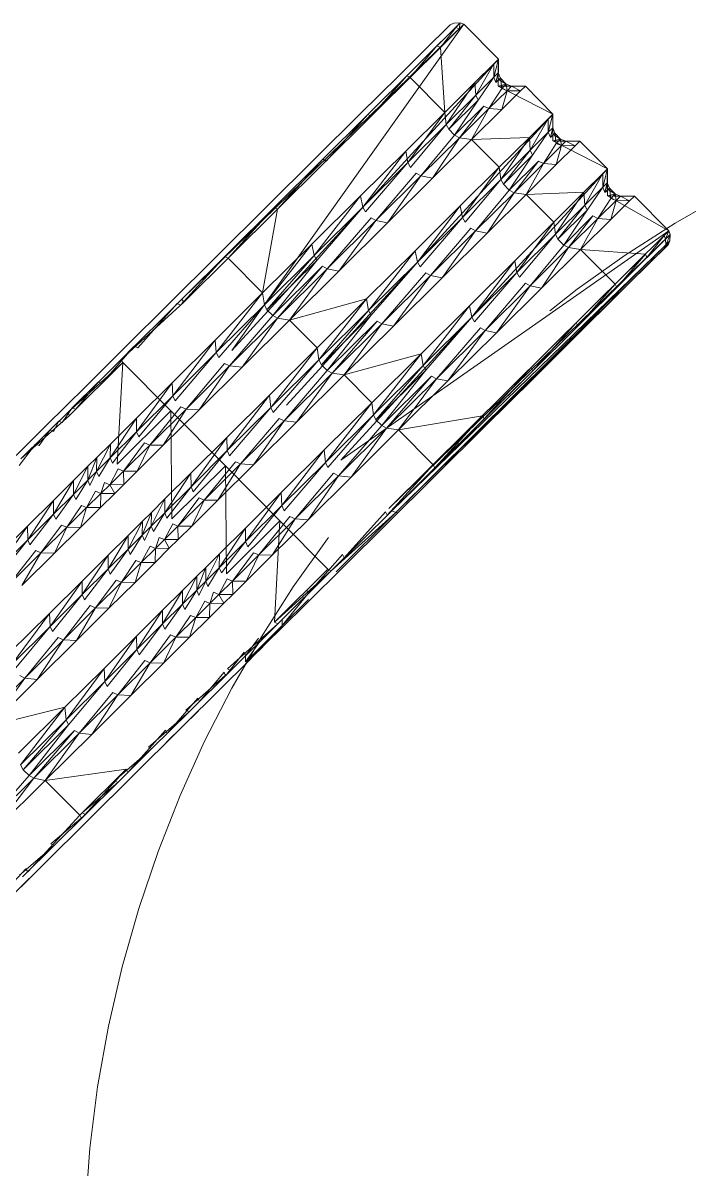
# Model space of a CAD drawing. Header units: millimetres. Extents: x 233224 to 234067, y -13631 to -11613.
# Drawn here: x 233546.53 to 233557.95, y -13182.63 to -13162.97 of the extents above; entities that cross this region are included whole.
import ezdxf

# ---------------------------------------------------------------- set-up
doc = ezdxf.new("R2010")
doc.units = ezdxf.units.MM
doc.header["$MEASUREMENT"] = 0
doc.linetypes.add('Hidden Line', pattern=[195.611112, 141.111112, -54.5])
doc.layers.add('Int - Furniture _Pen_No__75', color=6, linetype='Continuous', lineweight=20)
doc.layers.add('Structural - Bearing', color=7, linetype='Continuous')
doc.layers.add('Structural - Bearing_Pen_No__87', color=7, linetype='Continuous', lineweight=20, true_color=0x6a6a6a)

# ---------------------------------------------------------------- blocks, each defined once
blk = doc.blocks.new('Wall_50', base_point=(229138.11, -9331.81))
at = {"layer": 'Structural - Bearing_Pen_No__87', "linetype": 'Hidden Line'}
blk.add_arc((229138.11, -9341.81), 210.76, 90, 270, dxfattribs=at)
blk = doc.blocks.new('kalin masa ayak')
at = {"layer": 'Int - Furniture _Pen_No__75', "linetype": 'Continuous'}
for p, q in [((358.76, 302.67), (473.36, 282.89)), ((427.43, 289.2), (412.75, 292.35)), ((419.51, 292.19), (426.89, 290.91)), ((425.86, 289.48), (433.69, 288.74)), ((426.16, 290.03), (433.69, 288.74)), ((427.4, 289.82), (427.43, 289.2)), ((440.26, 286.99), (427.4, 289.82)), ((434.99, 289.52), (427.44, 290.81)), ((433.69, 288.74), (433.37, 288.17)), ((433.37, 288.17), (441.14, 287.45)), ((433.69, 288.74), (441.14, 287.45)), ((440.2, 287.61), (440.26, 286.99)), ((451.31, 285.08), (440.2, 287.61)), ((441.14, 287.45), (440.82, 286.89)), ((441.14, 287.45), (448.8, 286.12)), ((450.13, 286.9), (442.47, 288.22)), ((440.26, 286.99), (438.83, 278.7)), ((451.31, 285.08), (438.83, 278.7)), ((440.26, 286.99), (451.31, 285.08)), ((440.82, 286.89), (448.8, 286.12)), ((448.8, 286.12), (448.48, 285.57)), ((448.48, 285.57), (456.94, 284.72)), ((448.8, 286.12), (456.94, 284.72)), ((451.22, 285.7), (451.31, 285.08)), ((460.65, 283.47), (451.22, 285.7)), ((459.56, 285.27), (467.2, 283.95)), ((456.94, 284.72), (456.63, 284.16)), ((456.63, 284.16), (465.82, 283.19)), ((456.94, 284.72), (465.82, 283.19)), ((460.54, 284.1), (460.65, 283.47)), ((468.39, 282.13), (460.54, 284.1)), ((465.82, 283.19), (465.5, 282.62)), ((465.82, 283.19), (475.71, 281.48)), ((465.5, 282.62), (475.71, 281.48)), ((468.27, 282.77), (468.39, 282.13)), ((474.6, 281.06), (468.27, 282.77)), ((473.36, 282.89), (478.09, 282.08)), ((474.46, 281.7), (474.6, 281.06)), ((479.37, 280.24), (474.46, 281.7)), ((475.71, 281.48), (475.4, 280.92)), ((475.71, 281.48), (486.88, 279.55)), ((478.09, 282.08), (481.48, 281.48)), ((482.02, 281.14), (478.09, 282.08)), ((478.64, 281.73), (479.23, 280.87)), ((482.63, 280.28), (478.64, 281.73)), ((478.64, 281.73), (482.02, 281.14)), ((481.48, 281.49), (483.61, 281.12)), ((481.48, 281.48), (482.02, 281.14)), ((484.16, 280.77), (481.48, 281.48)), ((437.43, 277.25), (424.85, 279.42)), ((437.03, 276.41), (424.85, 279.42)), ((438.83, 278.7), (426.01, 280.91)), ((437.43, 277.25), (426.01, 280.91)), ((475.4, 280.92), (486.88, 279.55)), ((479.23, 280.87), (479.37, 280.24)), ((482.77, 279.65), (479.23, 280.87)), ((482.02, 281.14), (484.16, 280.77)), ((483.61, 281.12), (486.84, 280.56)), ((483.61, 281.12), (484.16, 280.77)), ((487.38, 280.21), (483.61, 281.12)), ((484.16, 280.77), (487.38, 280.21)), ((486.88, 279.55), (486.58, 278.99)), ((486.84, 280.56), (493.1, 279.48)), ((486.84, 280.56), (487.38, 280.21)), ((486.88, 279.55), (499.58, 277.36)), ((487.38, 280.21), (487.98, 279.36)), ((494.17, 278.29), (487.38, 280.21)), ((487.38, 280.21), (493.61, 279.14)), ((493.1, 279.48), (501.73, 277.99)), ((437.43, 277.25), (437.03, 276.41)), ((438.83, 278.7), (437.43, 277.25)), ((448.27, 275.38), (437.43, 277.25)), ((447.82, 274.54), (437.43, 277.25)), ((449.88, 276.79), (438.83, 278.7)), ((448.27, 275.38), (438.83, 278.7)), ((486.58, 278.99), (497.32, 265.28)), ((499.3, 276.79), (486.58, 278.99)), ((486.58, 278.99), (499.58, 277.36)), ((494.17, 278.29), (494.31, 277.65)), ((502.83, 276.18), (494.17, 278.29)), ((499.58, 277.36), (499.3, 276.79)), ((499.58, 277.36), (514.44, 275.54)), ((499.58, 277.36), (514.04, 274.86)), ((514.44, 275.54), (500.21, 278)), ((501.73, 278), (512.08, 276.21)), ((437.03, 276.41), (436.78, 275.02)), ((447.58, 273.15), (437.03, 276.41)), ((437.03, 276.41), (447.82, 274.54)), ((448.27, 275.38), (447.82, 274.54)), ((449.88, 276.79), (448.27, 275.38)), ((457.46, 273.79), (448.27, 275.38)), ((456.98, 272.96), (448.27, 275.38)), ((459.23, 275.18), (449.88, 276.79)), ((457.46, 273.79), (449.88, 276.79)), ((499.3, 276.79), (497.32, 265.28)), ((502.72, 276.82), (502.83, 276.18)), ((513.06, 274.42), (502.72, 276.82)), ((512.08, 276.21), (523.51, 274.23)), ((514.44, 275.54), (514.04, 274.86)), ((514.71, 275.75), (514.44, 275.54)), ((579.66, 264.29), (514.44, 275.54)), ((514.44, 275.54), (579.04, 264.64)), ((447.58, 273.15), (436.78, 275.02)), ((436.78, 275.02), (436.88, 274.08)), ((447.73, 272.21), (436.78, 275.02)), ((436.88, 274.08), (448.76, 270.34)), ((436.88, 274.08), (447.73, 272.21)), ((457.46, 273.79), (456.98, 272.96)), ((459.23, 275.18), (457.46, 273.79)), ((465.11, 272.47), (457.46, 273.79)), ((464.61, 271.64), (457.46, 273.79)), ((466.96, 273.84), (459.23, 275.18)), ((465.11, 272.47), (459.23, 275.18)), ((466.96, 273.84), (465.11, 272.47)), ((473.18, 272.77), (466.96, 273.84)), ((471.25, 271.41), (466.96, 273.84)), ((512.97, 275.05), (513.06, 274.42)), ((524.37, 272.46), (512.97, 275.05)), ((580.51, 262.77), (513.84, 274.28)), ((513.84, 274.28), (580.34, 263.41)), ((514.04, 274.86), (578.66, 264.45)), ((524.3, 273.09), (514.04, 274.86)), ((514.04, 274.86), (580.34, 263.41)), ((523.51, 274.23), (535.35, 272.19)), ((437.72, 272.24), (448.76, 270.34)), ((447.58, 273.15), (447.73, 272.21)), ((456.92, 270.63), (447.58, 273.15)), ((447.73, 272.21), (448.76, 270.34)), ((447.73, 272.21), (458.11, 268.73)), ((447.73, 272.21), (456.92, 270.63)), ((456.75, 271.57), (456.92, 270.63)), ((464.56, 269.3), (456.75, 271.57)), ((465.11, 272.47), (464.61, 271.64)), ((471.25, 271.41), (465.11, 272.47)), ((470.74, 270.58), (465.11, 272.47)), ((471.25, 271.41), (470.74, 270.58)), ((473.18, 272.77), (471.25, 271.41)), ((475.99, 270.6), (471.25, 271.41)), ((475.46, 269.77), (471.25, 271.41)), ((477.94, 271.95), (473.18, 272.77)), ((475.99, 270.6), (473.18, 272.77)), ((477.94, 271.95), (475.99, 270.6)), ((481.34, 271.36), (477.94, 271.95)), ((479.37, 270.01), (477.94, 271.95)), ((481.34, 271.36), (479.37, 270.01)), ((483.46, 270.99), (481.34, 271.36)), ((481.51, 269.64), (481.34, 271.36)), ((524.37, 272.46), (522.94, 264.18)), ((536.07, 271.06), (524.3, 273.09)), ((524.3, 273.09), (524.37, 272.46)), ((536.13, 270.44), (524.3, 273.09)), ((524.37, 272.46), (536.13, 270.44)), ((535.35, 272.19), (546.95, 270.19)), ((448.76, 270.34), (436.57, 265.62)), ((448.76, 270.34), (458.11, 268.73)), ((456.92, 270.63), (458.11, 268.73)), ((456.92, 270.63), (465.85, 267.39)), ((456.92, 270.63), (464.56, 269.3)), ((464.37, 270.25), (464.56, 269.3)), ((470.71, 268.24), (464.37, 270.25)), ((475.99, 270.6), (475.46, 269.77)), ((479.37, 270.01), (475.99, 270.6)), ((478.85, 269.19), (475.99, 270.6)), ((479.37, 270.01), (478.85, 269.19)), ((481.51, 269.64), (479.37, 270.01)), ((480.98, 268.81), (479.37, 270.01)), ((481.51, 269.64), (480.98, 268.81)), ((483.46, 270.99), (481.51, 269.64)), ((484.75, 269.08), (481.51, 269.64)), ((484.23, 268.26), (481.51, 269.64)), ((486.68, 270.43), (483.46, 270.99)), ((484.75, 269.08), (483.46, 270.99)), ((486.68, 270.43), (484.75, 269.08)), ((492.87, 269.37), (486.68, 270.43)), ((491.01, 268), (486.68, 270.43)), ((492.87, 269.37), (491.01, 268)), ((501.4, 267.9), (492.87, 269.37)), ((499.64, 266.51), (492.87, 269.37)), ((536.13, 270.44), (522.94, 264.18)), ((547.63, 269.07), (536.07, 271.06)), ((536.07, 271.06), (536.13, 270.44)), ((547.69, 268.44), (536.07, 271.06)), ((546.95, 270.19), (557.66, 268.33)), ((458.11, 268.73), (465.85, 267.39)), ((464.56, 269.3), (465.85, 267.39)), ((464.56, 269.3), (472.06, 266.32)), ((464.56, 269.3), (470.71, 268.24)), ((465.85, 267.39), (472.06, 266.32)), ((470.5, 269.2), (470.71, 268.24)), ((475.44, 267.42), (470.5, 269.2)), ((470.71, 268.24), (472.06, 266.32)), ((470.71, 268.24), (476.82, 265.5)), ((470.71, 268.24), (475.44, 267.42)), ((475.23, 268.38), (475.44, 267.42)), ((478.83, 266.84), (475.23, 268.38)), ((475.44, 267.42), (476.82, 265.5)), ((475.44, 267.42), (480.23, 264.91)), ((475.44, 267.42), (478.83, 266.84)), ((478.61, 267.8), (478.83, 266.84)), ((480.96, 266.47), (478.61, 267.8)), ((480.74, 267.43), (480.96, 266.47)), ((484.2, 265.92), (480.74, 267.43)), ((484.75, 269.08), (484.23, 268.26)), ((484.59, 267.48), (495.06, 252.2)), ((497.32, 265.28), (484.59, 267.48)), ((491.01, 268), (484.75, 269.08)), ((490.5, 267.17), (484.75, 269.08)), ((491.01, 268), (490.5, 267.17)), ((499.64, 266.51), (491.01, 268)), ((499.16, 265.68), (491.01, 268)), ((501.4, 267.9), (499.64, 266.51)), ((511.64, 266.13), (501.4, 267.9)), ((510.01, 264.72), (501.4, 267.9)), ((547.63, 269.07), (547.69, 268.44)), ((558.43, 266.59), (547.63, 269.07)), ((557.66, 268.33), (566.83, 266.75)), ((447.62, 263.71), (436.57, 265.62)), ((446.02, 262.3), (436.57, 265.62)), ((472.06, 266.32), (476.82, 265.5)), ((476.82, 265.5), (480.23, 264.91)), ((478.83, 266.84), (480.23, 264.91)), ((478.83, 266.84), (482.35, 264.54)), ((478.83, 266.84), (480.96, 266.47)), ((480.96, 266.47), (482.35, 264.54)), ((480.96, 266.47), (485.57, 263.98)), ((480.96, 266.47), (484.2, 265.92)), ((483.99, 266.87), (484.2, 265.92)), ((490.46, 264.83), (483.99, 266.87)), ((484.2, 265.92), (485.57, 263.98)), ((484.2, 265.92), (491.76, 262.91)), ((484.2, 265.92), (490.46, 264.83)), ((490.27, 265.78), (490.46, 264.83)), ((499.1, 263.34), (490.27, 265.78)), ((499.64, 266.51), (499.16, 265.68)), ((510.01, 264.72), (499.64, 266.51)), ((509.56, 263.88), (499.64, 266.51)), ((511.64, 266.13), (510.01, 264.72)), ((522.94, 264.18), (511.64, 266.13)), ((521.43, 262.75), (511.64, 266.13)), ((558.37, 267.21), (558.43, 266.59)), ((567.71, 264.99), (558.37, 267.21)), ((566.83, 266.76), (573.85, 265.54)), ((574.81, 264.37), (567.64, 265.61)), ((567.64, 265.61), (567.71, 264.99)), ((574.91, 263.74), (567.64, 265.61)), ((573.85, 265.54), (578.12, 264.8)), ((446.02, 262.3), (435.17, 264.17)), ((447.62, 263.71), (446.02, 262.3)), ((456.97, 262.1), (447.62, 263.71)), ((455.22, 260.71), (447.62, 263.71)), ((480.23, 264.91), (482.35, 264.54)), ((482.35, 264.54), (485.57, 263.98)), ((485.57, 263.98), (491.76, 262.91)), ((490.46, 264.83), (491.76, 262.91)), ((490.46, 264.83), (500.28, 261.44)), ((490.46, 264.83), (499.1, 263.34)), ((497.32, 265.28), (495.06, 252.2)), ((498.92, 264.29), (499.1, 263.34)), ((509.46, 261.56), (498.92, 264.29)), ((510.01, 264.72), (509.56, 263.88)), ((521.43, 262.75), (510.01, 264.72)), ((521.01, 261.91), (510.01, 264.72)), ((522.94, 264.18), (521.43, 262.75)), ((534.7, 262.15), (522.94, 264.18)), ((533.28, 260.7), (522.94, 264.18)), ((567.71, 264.99), (566.28, 256.69)), ((574.91, 263.74), (566.28, 256.69)), ((567.71, 264.99), (574.91, 263.74)), ((579.25, 263.6), (574.81, 264.37)), ((574.81, 264.37), (574.91, 263.74)), ((579.38, 262.97), (574.81, 264.37)), ((578.12, 264.8), (579.04, 264.64)), ((579.66, 264.29), (578.12, 264.8)), ((578.66, 264.46), (579.25, 263.6)), ((580.34, 263.41), (578.66, 264.46)), ((578.66, 264.46), (579.66, 264.29)), ((579.04, 264.64), (579.66, 264.29)), ((580.34, 263.41), (579.25, 263.6)), ((579.25, 263.6), (579.38, 262.97)), ((580.51, 262.77), (579.25, 263.6)), ((579.66, 264.29), (580.34, 263.41)), ((446.02, 262.3), (445.56, 261.46)), ((455.22, 260.71), (446.02, 262.3)), ((454.73, 259.87), (446.02, 262.3)), ((456.97, 262.1), (455.22, 260.71)), ((464.71, 260.76), (456.97, 262.1)), ((462.85, 259.39), (456.97, 262.1)), ((491.76, 262.91), (500.28, 261.44)), ((499.1, 263.34), (500.28, 261.44)), ((499.1, 263.34), (510.52, 259.68)), ((499.1, 263.34), (509.46, 261.56)), ((509.32, 262.5), (509.46, 261.56)), ((520.89, 259.58), (509.32, 262.5)), ((509.46, 261.56), (510.52, 259.68)), ((509.46, 261.56), (521.83, 257.72)), ((509.46, 261.56), (520.89, 259.58)), ((511.85, 262.77), (577.97, 248.03)), ((511.85, 262.77), (580.51, 262.77)), ((521.01, 261.91), (520.77, 260.52)), ((521.43, 262.75), (521.01, 261.91)), ((532.64, 258.46), (521.01, 261.91)), ((521.01, 261.91), (532.87, 259.85)), ((533.28, 260.7), (521.43, 262.75)), ((532.87, 259.85), (521.43, 262.75)), ((534.7, 262.15), (533.28, 260.7)), ((546.26, 260.15), (534.7, 262.15)), ((544.89, 258.7), (534.7, 262.15)), ((575.3, 251.82), (580.51, 262.77)), ((580.51, 262.77), (579.08, 254.48)), ((580.34, 263.41), (580.51, 262.77)), ((454.67, 257.54), (445.32, 260.07)), ((455.22, 260.71), (454.73, 259.87)), ((462.85, 259.39), (455.22, 260.71)), ((462.34, 258.56), (455.22, 260.71)), ((464.71, 260.76), (462.85, 259.39)), ((470.91, 259.69), (464.71, 260.76)), ((469, 258.33), (464.71, 260.76)), ((470.91, 259.69), (469, 258.33)), ((475.68, 258.86), (470.91, 259.69)), ((473.73, 257.51), (470.91, 259.69)), ((500.28, 261.44), (510.52, 259.68)), ((510.52, 259.68), (521.83, 257.72)), ((532.64, 258.46), (520.77, 260.52)), ((520.77, 260.52), (520.89, 259.58)), ((532.74, 257.53), (520.77, 260.52)), ((520.89, 259.58), (521.83, 257.72)), ((520.89, 259.58), (533.58, 255.7)), ((520.89, 259.58), (532.74, 257.53)), ((533.28, 260.7), (532.87, 259.85)), ((544.89, 258.7), (533.28, 260.7)), ((544.49, 257.85), (533.28, 260.7)), ((546.26, 260.15), (544.89, 258.7)), ((556.99, 258.3), (546.26, 260.15)), ((555.59, 256.85), (546.26, 260.15)), ((445.46, 259.13), (455.86, 255.65)), ((445.46, 259.13), (454.67, 257.54)), ((454.49, 258.48), (454.67, 257.54)), ((462.31, 256.22), (454.49, 258.48)), ((462.85, 259.39), (462.34, 258.56)), ((469, 258.33), (462.85, 259.39)), ((468.48, 257.49), (462.85, 259.39)), ((469, 258.33), (468.48, 257.49)), ((473.73, 257.51), (469, 258.33)), ((473.21, 256.68), (469, 258.33)), ((475.68, 258.86), (473.73, 257.51)), ((479.08, 258.27), (475.68, 258.86)), ((477.12, 256.93), (475.68, 258.86)), ((479.08, 258.27), (477.12, 256.93)), ((481.21, 257.91), (479.08, 258.27)), ((479.24, 256.56), (479.08, 258.27)), ((481.21, 257.91), (479.24, 256.56)), ((484.43, 257.35), (481.21, 257.91)), ((482.49, 256), (481.21, 257.91)), ((521.83, 257.72), (520.69, 251.09)), ((521.83, 257.72), (533.58, 255.7)), ((532.64, 258.46), (532.74, 257.53)), ((544.34, 255.54), (532.64, 258.46)), ((544.89, 258.7), (544.49, 257.85)), ((555.59, 256.85), (544.89, 258.7)), ((555.2, 256), (544.89, 258.7)), ((556.99, 258.3), (555.59, 256.85)), ((566.28, 256.69), (556.99, 258.3)), ((564.77, 255.26), (556.99, 258.3)), ((446.51, 257.25), (455.86, 255.65)), ((454.67, 257.54), (455.86, 255.65)), ((454.67, 257.54), (463.59, 254.3)), ((454.67, 257.54), (462.31, 256.22)), ((455.86, 255.65), (463.59, 254.3)), ((462.11, 257.17), (462.31, 256.22)), ((468.45, 255.16), (462.11, 257.17)), ((462.31, 256.22), (463.59, 254.3)), ((462.31, 256.22), (469.8, 253.23)), ((462.31, 256.22), (468.45, 255.16)), ((468.25, 256.11), (468.45, 255.16)), ((473.18, 254.35), (468.25, 256.11)), ((473.73, 257.51), (473.21, 256.68)), ((477.12, 256.93), (473.73, 257.51)), ((476.59, 256.1), (473.73, 257.51)), ((477.12, 256.93), (476.59, 256.1)), ((479.24, 256.56), (477.12, 256.93)), ((478.72, 255.73), (477.12, 256.93)), ((479.24, 256.56), (478.72, 255.73)), ((482.49, 256), (479.24, 256.56)), ((481.97, 255.17), (479.24, 256.56)), ((482.49, 256), (481.97, 255.17)), ((484.43, 257.35), (482.49, 256)), ((488.75, 254.92), (482.49, 256)), ((488.24, 254.09), (482.49, 256)), ((490.62, 256.29), (484.43, 257.35)), ((488.75, 254.92), (484.43, 257.35)), ((490.62, 256.29), (488.75, 254.92)), ((499.14, 254.81), (490.62, 256.29)), ((497.39, 253.42), (490.62, 256.29)), ((533.58, 255.7), (520.69, 251.09)), ((532.74, 257.53), (533.58, 255.7)), ((532.74, 257.53), (545.14, 253.7)), ((532.74, 257.53), (544.34, 255.54)), ((533.58, 255.7), (545.14, 253.7)), ((544.25, 256.46), (544.34, 255.54)), ((555.05, 253.69), (544.25, 256.46)), ((555.59, 256.85), (555.2, 256)), ((564.77, 255.26), (555.59, 256.85)), ((564.34, 254.43), (555.59, 256.85)), ((566.28, 256.69), (564.77, 255.26)), ((573.48, 255.46), (566.28, 256.69)), ((571.76, 254.06), (566.28, 256.69)), ((463.59, 254.3), (469.8, 253.23)), ((468.45, 255.16), (469.8, 253.23)), ((468.45, 255.16), (474.56, 252.41)), ((468.45, 255.16), (473.18, 254.35)), ((472.96, 255.29), (473.18, 254.35)), ((476.57, 253.76), (472.96, 255.29)), ((473.18, 254.35), (474.56, 252.41)), ((473.18, 254.35), (477.96, 251.82)), ((473.18, 254.35), (476.57, 253.76)), ((476.35, 254.71), (476.57, 253.76)), ((478.7, 253.39), (476.35, 254.71)), ((476.57, 253.76), (477.96, 251.82)), ((476.57, 253.76), (480.1, 251.46)), ((476.57, 253.76), (478.7, 253.39)), ((478.49, 254.35), (478.7, 253.39)), ((481.94, 252.83), (478.49, 254.35)), ((481.72, 253.78), (481.94, 252.83)), ((488.2, 251.75), (481.72, 253.78)), ((482.34, 254.4), (492.8, 239.11)), ((495.06, 252.2), (482.34, 254.4)), ((488.75, 254.92), (488.24, 254.09)), ((497.39, 253.42), (488.75, 254.92)), ((496.9, 252.6), (488.75, 254.92)), ((499.14, 254.81), (497.39, 253.42)), ((509.38, 253.05), (499.14, 254.81)), ((507.75, 251.64), (499.14, 254.81)), ((544.34, 255.54), (545.14, 253.7)), ((544.34, 255.54), (555.88, 251.85)), ((544.34, 255.54), (555.05, 253.69)), ((545.14, 253.7), (555.88, 251.85)), ((554.95, 254.62), (555.05, 253.69)), ((564.22, 252.1), (554.95, 254.62)), ((555.05, 253.69), (555.88, 251.85)), ((555.05, 253.69), (565.17, 250.25)), ((555.05, 253.69), (564.22, 252.1)), ((564.34, 254.43), (564.1, 253.03)), ((564.77, 255.26), (564.34, 254.43)), ((571.06, 251.83), (564.34, 254.43)), ((564.34, 254.43), (571.3, 253.22)), ((571.76, 254.06), (564.77, 255.26)), ((571.3, 253.22), (564.77, 255.26)), ((571.76, 254.06), (571.3, 253.22)), ((573.48, 255.46), (571.76, 254.06)), ((576.06, 253.33), (571.76, 254.06)), ((575.54, 252.49), (571.76, 254.06)), ((577.96, 254.68), (573.48, 255.46)), ((576.06, 253.33), (573.48, 255.46)), ((575.3, 251.82), (579.08, 254.48)), ((577.96, 254.68), (576.06, 253.33)), ((579.08, 254.48), (576.26, 252.52)), ((577.11, 253.13), (577.96, 254.68)), ((579.08, 254.48), (577.11, 253.13)), ((579.08, 254.48), (577.96, 254.68)), ((469.8, 253.23), (474.56, 252.41)), ((474.56, 252.41), (477.96, 251.82)), ((477.96, 251.82), (480.1, 251.46)), ((478.7, 253.39), (480.1, 251.46)), ((478.7, 253.39), (483.31, 250.9)), ((478.7, 253.39), (481.94, 252.83)), ((481.94, 252.83), (483.31, 250.9)), ((481.94, 252.83), (489.5, 249.83)), ((481.94, 252.83), (488.2, 251.75)), ((488, 252.69), (488.2, 251.75)), ((496.84, 250.25), (488, 252.69)), ((488.2, 251.75), (489.5, 249.83)), ((488.2, 251.75), (498.03, 248.36)), ((488.2, 251.75), (496.84, 250.25)), ((495.06, 252.2), (492.8, 239.11)), ((497.39, 253.42), (496.9, 252.6)), ((507.75, 251.64), (497.39, 253.42)), ((507.29, 250.8), (497.39, 253.42)), ((509.38, 253.05), (507.75, 251.64)), ((520.69, 251.09), (509.38, 253.05)), ((519.18, 249.66), (509.38, 253.05)), ((555.88, 251.85), (565.17, 250.25)), ((571.06, 251.83), (564.1, 253.03)), ((564.1, 253.03), (564.22, 252.1)), ((571.22, 250.89), (564.1, 253.03)), ((564.22, 252.1), (565.17, 250.25)), ((564.22, 252.1), (572.37, 249)), ((564.22, 252.1), (571.22, 250.89)), ((571.06, 251.83), (571.22, 250.89)), ((575.51, 250.14), (571.06, 251.83)), ((575.3, 251.82), (576.26, 252.52)), ((575.3, 251.82), (576.59, 252.31)), ((575.3, 251.82), (576.57, 249.97)), ((577.97, 248.03), (575.3, 251.82)), ((575.96, 250.83), (575.3, 251.82)), ((576.06, 253.33), (575.54, 252.49)), ((576.35, 250.92), (575.54, 252.49)), ((575.54, 252.49), (576.59, 252.31)), ((575.96, 250.83), (576.59, 252.31)), ((577.11, 253.13), (576.06, 253.33)), ((576.59, 252.31), (576.06, 253.33)), ((576.26, 252.52), (577.11, 253.13)), ((576.59, 252.31), (576.26, 252.52)), ((576.35, 250.92), (576.59, 252.31)), ((576.59, 252.31), (577.11, 253.13)), ((480.1, 251.46), (483.31, 250.9)), ((483.31, 250.9), (489.5, 249.83)), ((489.5, 249.83), (498.03, 248.36)), ((496.66, 251.2), (496.84, 250.25)), ((507.2, 248.47), (496.66, 251.2)), ((496.84, 250.25), (498.03, 248.36)), ((496.84, 250.25), (508.26, 246.59)), ((496.84, 250.25), (507.2, 248.47)), ((507.75, 251.64), (507.29, 250.8)), ((519.18, 249.66), (507.75, 251.64)), ((518.76, 248.82), (507.75, 251.64)), ((520.69, 251.09), (519.18, 249.66)), ((532.43, 249.06), (520.69, 251.09)), ((531.02, 247.62), (520.69, 251.09)), ((565.17, 250.25), (564.03, 243.61)), ((565.17, 250.25), (572.37, 249)), ((571.22, 250.89), (572.37, 249)), ((571.22, 250.89), (576.84, 248.23)), ((571.22, 250.89), (575.51, 250.14)), ((576.35, 250.92), (575.3, 251.09)), ((575.3, 251.09), (575.51, 250.14)), ((576.57, 249.97), (575.3, 251.09)), ((575.51, 250.14), (576.84, 248.23)), ((575.51, 250.14), (577.97, 248.03)), ((575.51, 250.14), (576.57, 249.97)), ((575.96, 250.83), (576.35, 250.92)), ((576.57, 249.97), (575.96, 250.83)), ((576.57, 249.97), (576.35, 250.92)), ((576.57, 249.97), (577.97, 248.03)), ((462.45, 247.68), (454.71, 249.01)), ((460.59, 246.3), (454.71, 249.01)), ((498.03, 248.36), (508.26, 246.59)), ((507.05, 249.41), (507.2, 248.47)), ((518.64, 246.5), (507.05, 249.41)), ((507.2, 248.47), (508.26, 246.59)), ((507.2, 248.47), (519.57, 244.64)), ((507.2, 248.47), (518.64, 246.5)), ((509.6, 249.68), (575.7, 234.95)), ((518.76, 248.82), (518.52, 247.43)), ((519.18, 249.66), (518.76, 248.82)), ((530.38, 245.38), (518.76, 248.82)), ((518.76, 248.82), (530.62, 246.77)), ((531.02, 247.62), (519.18, 249.66)), ((530.62, 246.77), (519.18, 249.66)), ((532.43, 249.06), (531.02, 247.62)), ((544, 247.08), (532.43, 249.06)), ((542.63, 245.61), (532.43, 249.06)), ((572.37, 249), (564.03, 243.61)), ((572.37, 249), (576.84, 248.23)), ((573.04, 238.73), (577.97, 248.03)), ((577.97, 248.03), (576.82, 241.41)), ((576.84, 248.23), (577.97, 248.03)), ((460.59, 246.3), (452.95, 247.62)), ((460.09, 245.47), (452.95, 247.62)), ((460.59, 246.3), (460.09, 245.47)), ((462.45, 247.68), (460.59, 246.3)), ((466.74, 245.24), (460.59, 246.3)), ((466.22, 244.42), (460.59, 246.3)), ((468.65, 246.61), (462.45, 247.68)), ((466.74, 245.24), (462.45, 247.68)), ((468.65, 246.61), (466.74, 245.24)), ((473.42, 245.78), (468.65, 246.61)), ((471.47, 244.42), (468.65, 246.61)), ((473.42, 245.78), (471.47, 244.42)), ((476.82, 245.19), (473.42, 245.78)), ((474.86, 243.84), (473.42, 245.78)), ((508.26, 246.59), (519.57, 244.64)), ((530.38, 245.38), (518.52, 247.43)), ((518.52, 247.43), (518.64, 246.5)), ((530.47, 244.45), (518.52, 247.43)), ((518.64, 246.5), (519.57, 244.64)), ((518.64, 246.5), (531.33, 242.61)), ((518.64, 246.5), (530.47, 244.45)), ((531.02, 247.62), (530.62, 246.77)), ((542.63, 245.61), (531.02, 247.62)), ((542.23, 244.77), (531.02, 247.62)), ((544, 247.08), (542.63, 245.61)), ((554.74, 245.21), (544, 247.08)), ((553.34, 243.76), (544, 247.08)), ((460.04, 243.14), (452.23, 245.4)), ((452.41, 244.45), (461.33, 241.22)), ((452.41, 244.45), (460.04, 243.14)), ((459.85, 244.08), (460.04, 243.14)), ((466.19, 242.08), (459.85, 244.08)), ((466.74, 245.24), (466.22, 244.42)), ((471.47, 244.42), (466.74, 245.24)), ((470.95, 243.6), (466.74, 245.24)), ((471.47, 244.42), (470.95, 243.6)), ((474.86, 243.84), (471.47, 244.42)), ((474.33, 243.01), (471.47, 244.42)), ((474.86, 243.84), (474.33, 243.01)), ((476.82, 245.19), (474.86, 243.84)), ((476.98, 243.48), (474.86, 243.84)), ((476.46, 242.65), (474.86, 243.84)), ((478.95, 244.82), (476.82, 245.19)), ((476.98, 243.48), (476.82, 245.19)), ((478.95, 244.82), (476.98, 243.48)), ((482.17, 244.27), (478.95, 244.82)), ((480.23, 242.91), (478.95, 244.82)), ((482.17, 244.27), (480.23, 242.91)), ((488.36, 243.2), (482.17, 244.27)), ((486.49, 241.83), (482.17, 244.27)), ((519.57, 244.64), (518.43, 238.01)), ((519.57, 244.64), (531.33, 242.61)), ((530.38, 245.38), (530.47, 244.45)), ((542.08, 242.45), (530.38, 245.38)), ((530.47, 244.45), (531.33, 242.61)), ((530.47, 244.45), (542.89, 240.61)), ((530.47, 244.45), (542.08, 242.45)), ((542.63, 245.61), (542.23, 244.77)), ((553.34, 243.76), (542.63, 245.61)), ((552.93, 242.92), (542.63, 245.61)), ((554.74, 245.21), (553.34, 243.76)), ((564.03, 243.61), (554.74, 245.21)), ((562.5, 242.19), (554.74, 245.21)), ((453.59, 242.56), (461.33, 241.22)), ((460.04, 243.14), (461.33, 241.22)), ((460.04, 243.14), (467.54, 240.15)), ((460.04, 243.14), (466.19, 242.08)), ((465.99, 243.03), (466.19, 242.08)), ((470.92, 241.26), (465.99, 243.03)), ((466.19, 242.08), (467.54, 240.15)), ((466.19, 242.08), (472.3, 239.32)), ((466.19, 242.08), (470.92, 241.26)), ((470.72, 242.21), (470.92, 241.26)), ((474.31, 240.68), (470.72, 242.21)), ((476.98, 243.48), (476.46, 242.65)), ((480.23, 242.91), (476.98, 243.48)), ((479.71, 242.09), (476.98, 243.48)), ((480.23, 242.91), (479.71, 242.09)), ((486.49, 241.83), (480.23, 242.91)), ((485.99, 241), (480.23, 242.91)), ((486.49, 241.83), (485.99, 241)), ((488.36, 243.2), (486.49, 241.83)), ((495.13, 240.35), (486.49, 241.83)), ((494.64, 239.51), (486.49, 241.83)), ((496.88, 241.73), (488.36, 243.2)), ((495.13, 240.35), (488.36, 243.2)), ((531.33, 242.61), (518.43, 238.01)), ((531.33, 242.61), (542.89, 240.61)), ((541.99, 243.38), (542.08, 242.45)), ((552.79, 240.6), (541.99, 243.38)), ((542.08, 242.45), (542.89, 240.61)), ((542.08, 242.45), (553.63, 238.76)), ((542.08, 242.45), (552.79, 240.6)), ((553.34, 243.76), (552.93, 242.92)), ((562.5, 242.19), (553.34, 243.76)), ((562.08, 241.34), (553.34, 243.76)), ((562.5, 242.19), (562.08, 241.34)), ((564.03, 243.61), (562.5, 242.19)), ((569.51, 240.98), (562.5, 242.19)), ((569.04, 240.14), (562.5, 242.19)), ((571.22, 242.37), (564.03, 243.61)), ((569.51, 240.98), (564.03, 243.61)), ((571.22, 242.37), (569.51, 240.98)), ((575.7, 241.59), (571.22, 242.37)), ((573.8, 240.24), (571.22, 242.37)), ((461.33, 241.22), (467.54, 240.15)), ((467.54, 240.15), (472.3, 239.32)), ((470.92, 241.26), (472.3, 239.32)), ((470.92, 241.26), (475.7, 238.73)), ((470.92, 241.26), (474.31, 240.68)), ((474.09, 241.62), (474.31, 240.68)), ((476.44, 240.31), (474.09, 241.62)), ((474.31, 240.68), (475.7, 238.73)), ((474.31, 240.68), (477.83, 238.37)), ((474.31, 240.68), (476.44, 240.31)), ((476.22, 241.26), (476.44, 240.31)), ((479.69, 239.75), (476.22, 241.26)), ((476.44, 240.31), (477.83, 238.37)), ((476.44, 240.31), (481.06, 237.82)), ((476.44, 240.31), (479.69, 239.75)), ((479.47, 240.7), (479.69, 239.75)), ((485.94, 238.66), (479.47, 240.7)), ((480.07, 241.31), (490.81, 227.6)), ((492.8, 239.11), (480.07, 241.31)), ((495.13, 240.35), (494.64, 239.51)), ((496.88, 241.73), (495.13, 240.35)), ((505.49, 238.55), (495.13, 240.35)), ((505.03, 237.71), (495.13, 240.35)), ((507.12, 239.97), (496.88, 241.73)), ((505.49, 238.55), (496.88, 241.73)), ((507.12, 239.97), (505.49, 238.55)), ((518.43, 238.01), (507.12, 239.97)), ((516.92, 236.58), (507.12, 239.97)), ((542.89, 240.61), (553.63, 238.76)), ((552.7, 241.53), (552.79, 240.6)), ((561.96, 239.01), (552.7, 241.53)), ((552.79, 240.6), (553.63, 238.76)), ((552.79, 240.6), (562.91, 237.16)), ((552.79, 240.6), (561.96, 239.01)), ((562.08, 241.34), (561.84, 239.95)), ((568.8, 238.75), (561.84, 239.95)), ((561.84, 239.95), (561.96, 239.01)), ((568.96, 237.8), (561.84, 239.95)), ((568.8, 238.75), (562.08, 241.34)), ((562.08, 241.34), (569.04, 240.14)), ((569.51, 240.98), (569.04, 240.14)), ((573.8, 240.24), (569.51, 240.98)), ((573.28, 239.42), (569.51, 240.98)), ((573.04, 238.73), (576.82, 241.41)), ((573.8, 240.24), (573.28, 239.42)), ((575.7, 241.59), (573.8, 240.24)), ((574.86, 240.05), (573.8, 240.24)), ((574.33, 239.22), (573.8, 240.24)), ((576.82, 241.41), (574, 239.44)), ((574, 239.44), (574.86, 240.05)), ((574.33, 239.22), (574.86, 240.05)), ((574.86, 240.05), (575.7, 241.59)), ((576.82, 241.41), (574.86, 240.05)), ((576.82, 241.41), (575.7, 241.59)), ((472.3, 239.32), (475.7, 238.73)), ((475.7, 238.73), (477.83, 238.37)), ((477.83, 238.37), (481.06, 237.82)), ((479.69, 239.75), (481.06, 237.82)), ((479.69, 239.75), (487.24, 236.75)), ((479.69, 239.75), (485.94, 238.66)), ((485.74, 239.62), (485.94, 238.66)), ((494.58, 237.17), (485.74, 239.62)), ((485.94, 238.66), (487.24, 236.75)), ((485.94, 238.66), (495.77, 235.27)), ((485.94, 238.66), (494.58, 237.17)), ((492.8, 239.11), (490.81, 227.6)), ((494.4, 238.12), (494.58, 237.17)), ((504.94, 235.38), (494.4, 238.12)), ((505.49, 238.55), (505.03, 237.71)), ((516.92, 236.58), (505.49, 238.55)), ((516.5, 235.74), (505.49, 238.55)), ((518.43, 238.01), (516.92, 236.58)), ((530.18, 235.98), (518.43, 238.01)), ((528.77, 234.53), (518.43, 238.01)), ((553.63, 238.76), (562.91, 237.16)), ((561.96, 239.01), (562.91, 237.16)), ((561.96, 239.01), (570.1, 235.92)), ((561.96, 239.01), (568.96, 237.8)), ((568.8, 238.75), (568.96, 237.8)), ((573.24, 237.05), (568.8, 238.75)), ((573.04, 238.73), (574, 239.44)), ((573.04, 238.73), (574.33, 239.22)), ((573.04, 238.73), (574.31, 236.89)), ((575.7, 234.95), (573.04, 238.73)), ((573.71, 237.74), (573.04, 238.73)), ((574.09, 237.84), (573.04, 238.01)), ((573.04, 238.01), (573.24, 237.05)), ((574.31, 236.89), (573.04, 238.01)), ((574.09, 237.84), (573.28, 239.42)), ((573.28, 239.42), (574.33, 239.22)), ((573.71, 237.74), (574.33, 239.22)), ((574.33, 239.22), (574, 239.44)), ((574.09, 237.84), (574.33, 239.22)), ((481.06, 237.82), (487.24, 236.75)), ((487.24, 236.75), (495.77, 235.27)), ((494.58, 237.17), (495.77, 235.27)), ((494.58, 237.17), (506.01, 233.51)), ((494.58, 237.17), (504.94, 235.38)), ((504.79, 236.33), (504.94, 235.38)), ((516.38, 233.41), (504.79, 236.33)), ((572.02, 213.58), (507.34, 236.6)), ((507.34, 236.6), (573.45, 221.87)), ((516.92, 236.58), (516.5, 235.74)), ((528.77, 234.53), (516.92, 236.58)), ((528.36, 233.69), (516.92, 236.58)), ((530.18, 235.98), (528.77, 234.53)), ((541.74, 233.99), (530.18, 235.98)), ((540.36, 232.53), (530.18, 235.98)), ((562.91, 237.16), (561.76, 230.53)), ((562.91, 237.16), (570.1, 235.92)), ((568.96, 237.8), (570.1, 235.92)), ((568.96, 237.8), (574.58, 235.14)), ((568.96, 237.8), (573.24, 237.05)), ((573.24, 237.05), (574.58, 235.14)), ((573.24, 237.05), (575.7, 234.95)), ((573.24, 237.05), (574.31, 236.89)), ((573.71, 237.74), (574.09, 237.84)), ((574.31, 236.89), (573.71, 237.74)), ((574.31, 236.89), (574.09, 237.84)), ((574.31, 236.89), (575.7, 234.95)), ((495.77, 235.27), (506.01, 233.51)), ((504.94, 235.38), (506.01, 233.51)), ((504.94, 235.38), (517.31, 231.56)), ((504.94, 235.38), (516.38, 233.41)), ((516.5, 235.74), (516.25, 234.34)), ((528.12, 232.3), (516.25, 234.34)), ((516.25, 234.34), (516.38, 233.41)), ((528.22, 231.37), (516.25, 234.34)), ((528.12, 232.3), (516.5, 235.74)), ((516.5, 235.74), (528.36, 233.69)), ((528.77, 234.53), (528.36, 233.69)), ((540.36, 232.53), (528.77, 234.53)), ((539.97, 231.68), (528.77, 234.53)), ((541.74, 233.99), (540.36, 232.53)), ((552.48, 232.13), (541.74, 233.99)), ((551.07, 230.68), (541.74, 233.99)), ((570.1, 235.92), (561.76, 230.53)), ((570.1, 235.92), (574.58, 235.14)), ((570.78, 225.65), (575.7, 234.95)), ((575.7, 234.95), (574.57, 228.32)), ((574.58, 235.14), (575.7, 234.95)), ((506.01, 233.51), (517.31, 231.56)), ((516.38, 233.41), (517.31, 231.56)), ((516.38, 233.41), (529.06, 229.53)), ((516.38, 233.41), (528.22, 231.37)), ((528.12, 232.3), (528.22, 231.37)), ((539.82, 229.36), (528.12, 232.3)), ((540.36, 232.53), (539.97, 231.68)), ((551.07, 230.68), (540.36, 232.53)), ((550.67, 229.84), (540.36, 232.53)), ((552.48, 232.13), (551.07, 230.68)), ((561.76, 230.53), (552.48, 232.13)), ((560.25, 229.1), (552.48, 232.13)), ((469.06, 229.74), (464.32, 230.55)), ((466.11, 231.87), (470.53, 230.49)), ((478.17, 229.17), (467.01, 231.09)), ((478.09, 229.79), (467.01, 231.09)), ((470.88, 231.04), (470.53, 230.49)), ((470.88, 231.04), (473.93, 229.9)), ((474.28, 230.45), (473.93, 229.9)), ((474.28, 230.45), (476.06, 229.53)), ((476.41, 230.08), (476.06, 229.53)), ((476.41, 230.08), (479.28, 228.97)), ((517.31, 231.56), (515.89, 223.27)), ((527.64, 221.24), (517.31, 231.56)), ((517.31, 231.56), (529.06, 229.53)), ((528.22, 231.37), (529.06, 229.53)), ((528.22, 231.37), (540.63, 227.54)), ((528.22, 231.37), (539.82, 229.36)), ((539.73, 230.29), (539.82, 229.36)), ((550.53, 227.51), (539.73, 230.29)), ((551.07, 230.68), (550.67, 229.84)), ((560.25, 229.1), (551.07, 230.68)), ((559.82, 228.25), (551.07, 230.68)), ((561.76, 230.53), (560.25, 229.1)), ((568.97, 229.29), (561.76, 230.53)), ((567.25, 227.89), (561.76, 230.53)), ((472.44, 229.15), (469.06, 229.74)), ((474.58, 228.78), (472.44, 229.15)), ((473.93, 229.9), (476.06, 229.53)), ((477.81, 228.23), (474.58, 228.78)), ((484.07, 227.15), (477.81, 228.23)), ((478.09, 229.79), (490.81, 227.6)), ((478.09, 229.79), (478.17, 229.17)), ((490.88, 226.98), (478.17, 229.17)), ((490.81, 227.6), (478.17, 229.17)), ((479.62, 229.53), (479.28, 228.97)), ((479.28, 228.97), (485.48, 227.91)), ((479.62, 229.53), (485.48, 227.91)), ((485.82, 228.46), (485.48, 227.91)), ((485.82, 228.46), (494.02, 226.43)), ((529.06, 229.53), (540.63, 227.54)), ((539.82, 229.36), (540.63, 227.54)), ((539.82, 229.36), (551.37, 225.68)), ((539.82, 229.36), (550.53, 227.51)), ((550.43, 228.45), (550.53, 227.51)), ((559.7, 225.93), (550.43, 228.45)), ((559.82, 228.25), (559.58, 226.87)), ((560.25, 229.1), (559.82, 228.25)), ((566.54, 225.66), (559.82, 228.25)), ((559.82, 228.25), (566.78, 227.06)), ((567.25, 227.89), (560.25, 229.1)), ((566.78, 227.06), (560.25, 229.1)), ((568.97, 229.29), (567.25, 227.89)), ((573.44, 228.52), (568.97, 229.29)), ((571.54, 227.16), (568.97, 229.29)), ((570.78, 225.65), (574.57, 228.32)), ((573.44, 228.52), (571.54, 227.16)), ((572.6, 226.96), (573.44, 228.52)), ((574.57, 228.32), (572.6, 226.95)), ((574.57, 228.32), (573.44, 228.52)), ((492.69, 225.66), (484.07, 227.15)), ((490.81, 227.6), (490.88, 226.98)), ((505.34, 224.48), (490.88, 226.98)), ((505.35, 225.09), (490.88, 226.98)), ((490.88, 226.97), (494.02, 226.43)), ((494.34, 227), (494.02, 226.43)), ((494.34, 227), (504.27, 224.66)), ((540.63, 227.54), (551.37, 225.68)), ((550.53, 227.51), (551.37, 225.68)), ((550.53, 227.51), (560.65, 224.08)), ((550.53, 227.51), (559.7, 225.93)), ((566.54, 225.66), (559.58, 226.87)), ((559.58, 226.87), (559.7, 225.93)), ((566.7, 224.72), (559.58, 226.87)), ((567.25, 227.89), (566.78, 227.06)), ((571.54, 227.16), (567.25, 227.89)), ((571.02, 226.33), (567.25, 227.89)), ((570.78, 225.65), (571.74, 226.35)), ((570.78, 225.65), (572.07, 226.14)), ((571.54, 227.16), (571.02, 226.33)), ((571.84, 224.76), (571.02, 226.33)), ((571.02, 226.33), (572.07, 226.14)), ((571.44, 224.67), (572.07, 226.14)), ((572.6, 226.96), (571.54, 227.16)), ((572.07, 226.14), (571.54, 227.16)), ((571.74, 226.35), (572.6, 226.96)), ((572.07, 226.14), (571.74, 226.35)), ((571.84, 224.76), (572.07, 226.14)), ((572.07, 226.14), (572.6, 226.96)), ((503.05, 223.87), (492.69, 225.66)), ((504.57, 225.22), (504.27, 224.66)), ((504.57, 225.22), (515.6, 222.7)), ((505.35, 225.09), (505.34, 224.48)), ((505.34, 224.48), (515.6, 222.7)), ((571.64, 213.03), (505.34, 224.48)), ((572.02, 213.58), (505.34, 224.48)), ((505.35, 225.09), (572.02, 213.58)), ((551.37, 225.68), (560.65, 224.08)), ((559.7, 225.93), (560.65, 224.08)), ((559.7, 225.93), (567.85, 222.83)), ((559.7, 225.93), (566.7, 224.72)), ((566.54, 225.66), (566.7, 224.72)), ((571, 223.97), (566.54, 225.66)), ((566.7, 224.72), (567.85, 222.83)), ((566.7, 224.72), (572.32, 222.07)), ((566.7, 224.72), (571, 223.97)), ((573.45, 221.87), (570.78, 225.65)), ((571.44, 224.67), (570.78, 225.65)), ((571.84, 224.76), (570.78, 224.93)), ((570.78, 224.93), (571, 223.97)), ((572.05, 223.8), (570.78, 224.93)), ((571.44, 224.67), (571.84, 224.76)), ((572.05, 223.8), (571.44, 224.67)), ((572.05, 223.8), (571.84, 224.76)), ((514.48, 221.9), (503.05, 223.87)), ((515.89, 223.27), (515.6, 222.7)), ((515.6, 222.7), (527.36, 220.68)), ((515.89, 223.27), (527.36, 220.68)), ((560.65, 224.08), (559.22, 215.79)), ((566.42, 214.54), (560.65, 224.08)), ((560.65, 224.08), (567.85, 222.83)), ((567.85, 222.83), (572.32, 222.07)), ((571, 223.97), (572.32, 222.07)), ((571, 223.97), (573.45, 221.87)), ((571, 223.97), (572.05, 223.8)), ((572.05, 223.8), (573.45, 221.87)), ((526.31, 219.85), (514.48, 221.89)), ((527.64, 221.24), (527.36, 220.68)), ((527.64, 221.24), (538.93, 218.68)), ((573.45, 221.87), (572.02, 213.58)), ((572.32, 222.07), (573.45, 221.87)), ((537.91, 217.85), (526.31, 219.85)), ((539.2, 219.25), (538.93, 218.68)), ((539.2, 219.25), (549.67, 216.82)), ((548.63, 216), (537.91, 217.85)), ((549.93, 217.39), (549.67, 216.82)), ((549.93, 217.39), (558.94, 215.22)), ((557.8, 214.42), (548.63, 216)), ((564.8, 213.21), (557.8, 214.42)), ((559.22, 215.79), (558.94, 215.22)), ((558.94, 215.22), (566.1, 213.99)), ((566.42, 214.54), (559.22, 215.79)), ((559.22, 215.79), (566.1, 213.99)), ((566.42, 214.54), (566.1, 213.99)), ((566.42, 214.54), (570.55, 213.22)), ((569.09, 212.46), (564.8, 213.2)), ((566.1, 213.99), (570.55, 213.22)), ((570, 212.31), (569.09, 212.46)), ((570, 212.31), (570.71, 212.44)), ((570.89, 213.77), (570.55, 213.22)), ((570.55, 213.22), (571.64, 213.03)), ((570.71, 212.44), (571.64, 213.03)), ((570.89, 213.77), (571.64, 213.03)), ((572.02, 213.58), (571.64, 213.03))]:
    blk.add_line(p, q, dxfattribs=at)

msp = doc.modelspace()

# ---------------------------------------------------------------- block references
at = {"layer": 'Int - Furniture _Pen_No__75', "linetype": 'Continuous', "xscale": -0.1, "yscale": 0.1, "zscale": 100, "rotation": 214.9793690535333}
msp.add_blockref('kalin masa ayak', (233494.976, -13178.282), dxfattribs=at)
at = {"layer": 'Structural - Bearing', "xscale": 0.1, "yscale": 0.1, "zscale": 0.1}
msp.add_blockref('Wall_50', (233568.64, -13183.425), dxfattribs=at)

doc.saveas('drawing.dxf')
